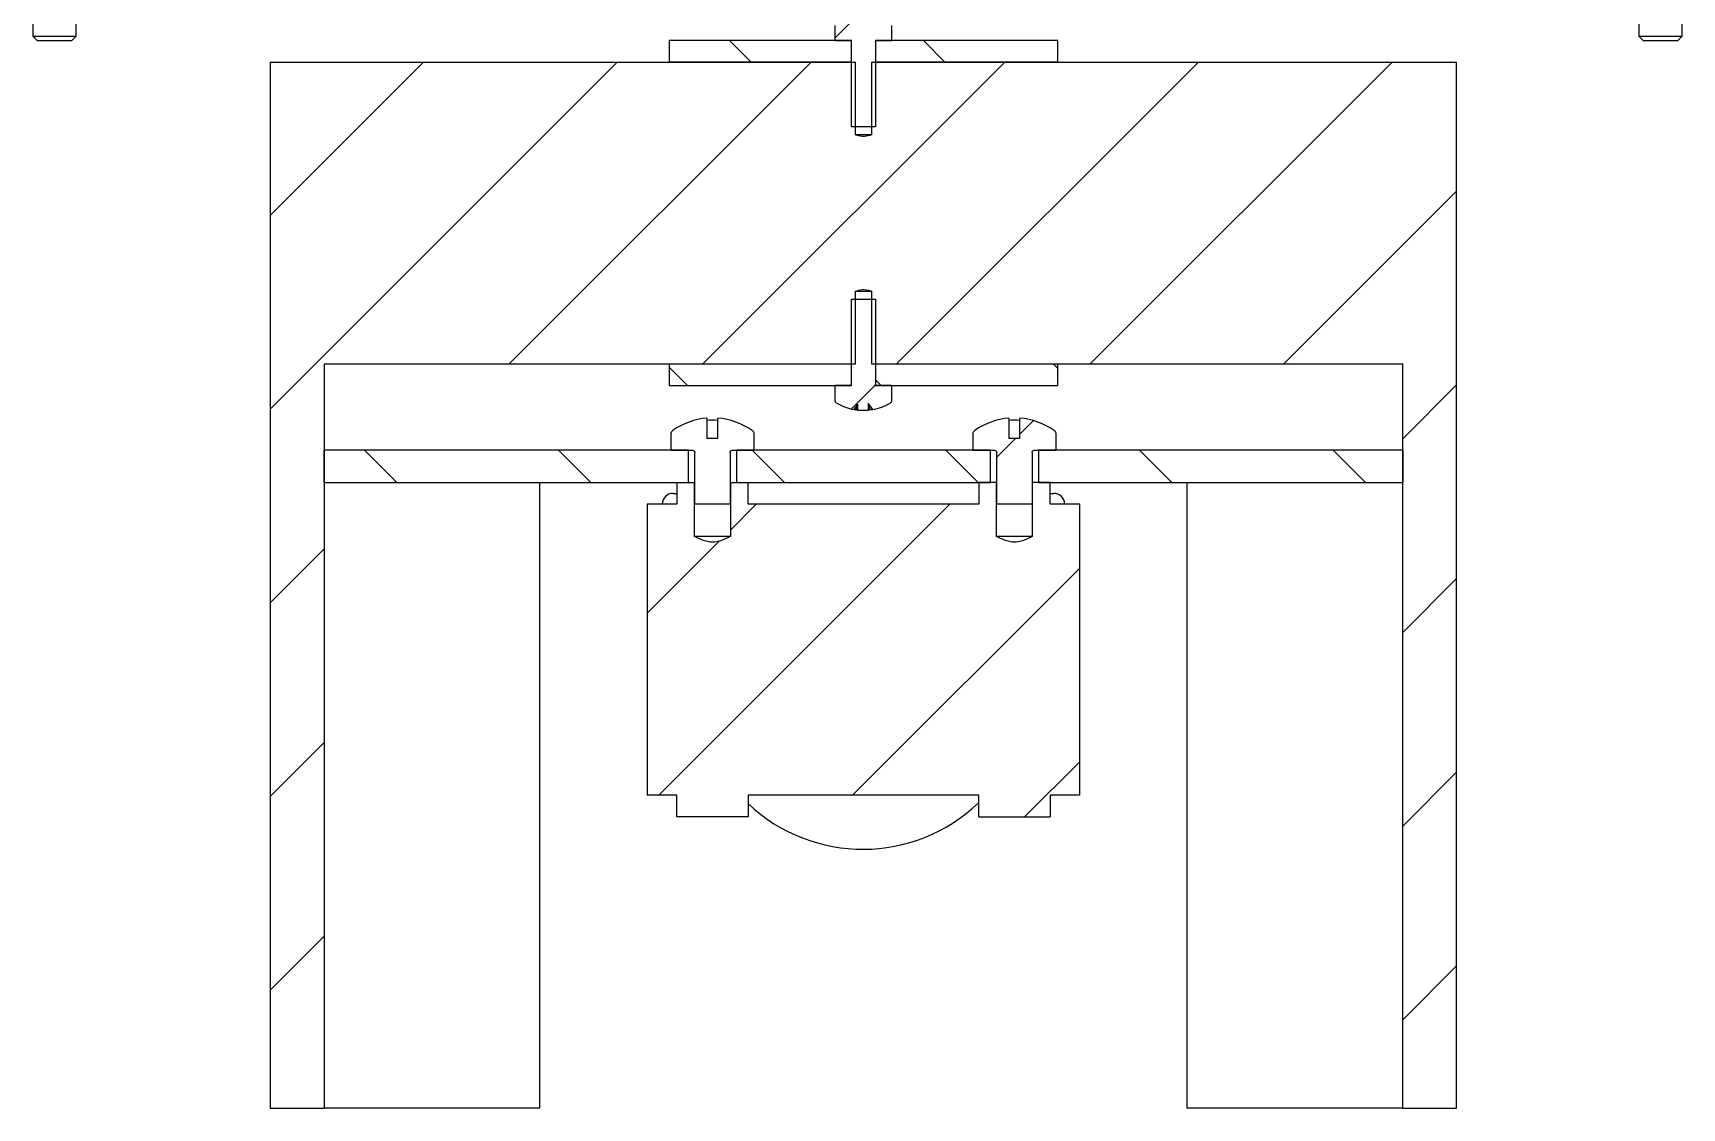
# Model space of a CAD drawing. Header units: millimetres. Extents: x -213 to 452, y 0 to 414.
# Drawn here: x 303.7 to 341.93, y 194.22 to 219.14 of the extents above; entities that cross this region are included whole.
import ezdxf

# ---------------------------------------------------------------- set-up
doc = ezdxf.new("R2010")
doc.units = ezdxf.units.MM
doc.linetypes.add('HIDDEN', pattern=[1.905, 1.27, -0.635])
doc.layers.add('NETDUT', color=7, linetype='HIDDEN')

msp = doc.modelspace()

# ---------------------------------------------------------------- hatches: boundary and pattern name
at = {"layer": 'NETDUT', "linetype": 'Continuous', "lineweight": 18}
h = msp.add_hatch(dxfattribs=at)
h.set_pattern_fill('ANSI31', color=256, style=0)
edge = h.paths.add_edge_path(flags=0)
edge.add_spline(control_points=[(323.6084, 219.3156), (323.6084, 219.3221), (323.6073, 219.3287), (323.6054, 219.3349), (323.6039, 219.3396), (323.6018, 219.3441), (323.5994, 219.3482), (323.5951, 219.3554), (323.5894, 219.3618), (323.5829, 219.367), (323.5803, 219.369), (323.5775, 219.3709), (323.5747, 219.3726)], knot_values=[0.0017024, 0.0017024, 0.0017024, 0.0017024, 0.0017814, 0.0017814, 0.0017814, 0.0018399, 0.0018399, 0.0018399, 0.0019406, 0.0019406, 0.0019406, 0.0019808, 0.0019808, 0.0019808, 0.0019808], weights=[1, 1, 1, 1, 1, 1, 1, 1, 1, 1, 1, 1, 1], degree=3, periodic=0)
edge.add_arc((322.9546, 218.3164), 1.2247, 59.58132, 85.66856)
edge.add_line((323.0471, 219.5377), (323.0471, 219.3659))
edge.add_line((323.0471, 219.3659), (322.8621, 219.3659))
edge.add_line((322.8621, 219.3659), (322.8621, 219.5377))
edge.add_arc((322.9546, 218.3164), 1.2247, 94.33144, 120.41868)
edge.add_spline(control_points=[(322.3344, 219.3726), (322.3296, 219.3698), (322.3251, 219.3664), (322.3211, 219.3625), (322.3159, 219.3575), (322.3115, 219.3517), (322.3081, 219.3453), (322.3048, 219.3391), (322.3025, 219.3322), (322.3015, 219.3252), (322.301, 219.322), (322.3007, 219.3188), (322.3007, 219.3156)], knot_values=[0.0005088, 0.0005088, 0.0005088, 0.0005088, 0.0005761, 0.0005761, 0.0005761, 0.0006626, 0.0006626, 0.0006626, 0.0007479, 0.0007479, 0.0007479, 0.0007865, 0.0007865, 0.0007865, 0.0007865], weights=[1, 1, 1, 1, 1, 1, 1, 1, 1, 1, 1, 1, 1], degree=3, periodic=0)
edge.add_line((322.3007, 219.3156), (322.3007, 218.9664))
edge.add_line((322.3007, 218.9664), (322.6423, 218.9664))
edge.add_spline(control_points=[(322.6423, 218.9664), (322.6436, 218.9664), (322.645, 218.9664), (322.6463, 218.9663), (322.6508, 218.9658), (322.6553, 218.9646), (322.6594, 218.9627), (322.6625, 218.9612), (322.6654, 218.9593), (322.6679, 218.9569), (322.6698, 218.9551), (322.6715, 218.9529), (322.6727, 218.9506), (322.6732, 218.9498), (322.6736, 218.9489), (322.6739, 218.948), (322.6746, 218.946), (322.675, 218.9438), (322.675, 218.9416), (322.675, 218.9416), (322.675, 218.9415), (322.675, 218.9414)], knot_values=[0.0005634, 0.0005634, 0.0005634, 0.0005634, 0.0005792, 0.0005792, 0.0005792, 0.0006336, 0.0006336, 0.0006336, 0.000675, 0.000675, 0.000675, 0.0007066, 0.0007066, 0.0007066, 0.000718, 0.000718, 0.000718, 0.0007438, 0.0007438, 0.0007438, 0.0007445, 0.0007445, 0.0007445, 0.0007445], weights=[1, 1, 1, 1, 1, 1, 1, 1, 1, 1, 1, 1, 1, 1, 1, 1, 1, 1, 1, 1, 1, 1], degree=3, periodic=0)
edge.add_line((322.675, 218.9414), (322.675, 216.9664))
edge.add_line((322.675, 216.9664), (323.2341, 216.9664))
edge.add_line((323.2341, 216.9664), (323.2341, 218.9414))
edge.add_spline(control_points=[(323.2341, 218.9414), (323.2341, 218.9419), (323.2341, 218.9424), (323.2341, 218.9429), (323.2343, 218.945), (323.2348, 218.9471), (323.2356, 218.949), (323.2365, 218.951), (323.2377, 218.9529), (323.2391, 218.9546), (323.2411, 218.9571), (323.2436, 218.9592), (323.2463, 218.9608), (323.2498, 218.963), (323.2538, 218.9645), (323.2578, 218.9654), (323.2607, 218.9661), (323.2638, 218.9664), (323.2668, 218.9664)], knot_values=[0.000386, 0.000386, 0.000386, 0.000386, 0.0003916, 0.0003916, 0.0003916, 0.000417, 0.000417, 0.000417, 0.000443, 0.000443, 0.000443, 0.0004813, 0.0004813, 0.0004813, 0.0005307, 0.0005307, 0.0005307, 0.0005671, 0.0005671, 0.0005671, 0.0005671], weights=[1, 1, 1, 1, 1, 1, 1, 1, 1, 1, 1, 1, 1, 1, 1, 1, 1, 1, 1], degree=3, periodic=0)
edge.add_line((323.2668, 218.9664), (323.6084, 218.9664))
edge.add_line((323.6084, 218.9664), (323.6084, 219.3156))
h = msp.add_hatch(dxfattribs=at)
h.set_pattern_fill('ANSI31', color=256, angle=90, style=0)
h.paths.add_polyline_path([(322.675, 218.4664), (322.675, 218.9664), (318.4476, 218.9664), (318.4476, 218.4664)], flags=0)
h = msp.add_hatch(dxfattribs=at)
h.set_pattern_fill('ANSI31', color=256, angle=90, style=0)
h.paths.add_polyline_path([(327.4615, 218.4664), (327.4615, 218.9664), (323.2341, 218.9664), (323.2341, 218.4664)], flags=0)
h = msp.add_hatch(dxfattribs=at)
h.set_pattern_fill('ANSI31', color=256, style=0)
edge = h.paths.add_edge_path(flags=0)
edge.add_spline(control_points=[(323.1421, 216.7792), (323.0898, 216.7604), (323.035, 216.7457), (322.9796, 216.7424), (322.9195, 216.7388), (322.8582, 216.7497), (322.8008, 216.7678), (322.7894, 216.7714), (322.7782, 216.7752), (322.7671, 216.7792)], knot_values=[0.0035222, 0.0035222, 0.0035222, 0.0035222, 0.004192, 0.004192, 0.004192, 0.0049224, 0.0049224, 0.0049224, 0.0050648, 0.0050648, 0.0050648, 0.0050648], weights=[1, 1, 1, 1, 1, 1, 1, 1, 1, 1], degree=3, periodic=0)
edge.add_line((322.7671, 216.7792), (322.7671, 218.4664))
edge.add_line((322.7671, 218.4664), (309.2046, 218.4664))
edge.add_line((309.2046, 218.4664), (309.2046, 194.2164))
edge.add_line((309.2046, 194.2164), (310.4546, 194.2164))
edge.add_line((310.4546, 194.2164), (310.4546, 211.4664))
edge.add_line((310.4546, 211.4664), (322.7671, 211.4664))
edge.add_line((322.7671, 211.4664), (322.7671, 213.1537))
edge.add_spline(control_points=[(322.7671, 213.1537), (322.8193, 213.1725), (322.8741, 213.1872), (322.9295, 213.1905), (322.9896, 213.1941), (323.0509, 213.1832), (323.1084, 213.1651), (323.1197, 213.1615), (323.1309, 213.1577), (323.1421, 213.1537)], knot_values=[0.0035222, 0.0035222, 0.0035222, 0.0035222, 0.004192, 0.004192, 0.004192, 0.0049224, 0.0049224, 0.0049224, 0.0050648, 0.0050648, 0.0050648, 0.0050648], weights=[1, 1, 1, 1, 1, 1, 1, 1, 1, 1], degree=3, periodic=0)
edge.add_line((323.1421, 213.1537), (323.1421, 211.4664))
edge.add_line((323.1421, 211.4664), (335.4546, 211.4664))
edge.add_line((335.4546, 211.4664), (335.4546, 194.2164))
edge.add_line((335.4546, 194.2164), (336.7046, 194.2164))
edge.add_line((336.7046, 194.2164), (336.7046, 218.4664))
edge.add_line((336.7046, 218.4664), (323.1421, 218.4664))
edge.add_line((323.1421, 218.4664), (323.1421, 216.7792))
h = msp.add_hatch(dxfattribs=at)
h.set_pattern_fill('ANSI31', color=256, style=0)
edge = h.paths.add_edge_path(flags=0)
edge.add_line((323.066, 210.3968), (323.066, 210.5518))
edge.add_line((323.066, 210.5518), (323.1678, 210.4104))
edge.add_arc((322.9546, 211.6164), 1.2247, 280.02926, 300.41868)
edge.add_spline(control_points=[(323.5747, 210.5603), (323.5758, 210.561), (323.5769, 210.5617), (323.5781, 210.5624), (323.5842, 210.5665), (323.5898, 210.5716), (323.5943, 210.5773), (323.5988, 210.583), (323.6024, 210.5894), (323.6047, 210.5962), (323.6071, 210.6029), (323.6084, 210.6102), (323.6084, 210.6173)], knot_values=[0.0005587, 0.0005587, 0.0005587, 0.0005587, 0.0005745, 0.0005745, 0.0005745, 0.0006622, 0.0006622, 0.0006622, 0.0007478, 0.0007478, 0.0007478, 0.0008333, 0.0008333, 0.0008333, 0.0008333], weights=[1, 1, 1, 1, 1, 1, 1, 1, 1, 1, 1, 1, 1], degree=3, periodic=0)
edge.add_line((323.6084, 210.6173), (323.6084, 210.9664))
edge.add_line((323.6084, 210.9664), (323.2668, 210.9664))
edge.add_spline(control_points=[(323.2668, 210.9664), (323.2643, 210.9664), (323.2617, 210.9667), (323.2592, 210.9671), (323.2547, 210.968), (323.2503, 210.9696), (323.2464, 210.972), (323.2437, 210.9736), (323.2413, 210.9757), (323.2393, 210.9781), (323.2377, 210.98), (323.2363, 210.9821), (323.2354, 210.9844), (323.2345, 210.9866), (323.2341, 210.9891), (323.2341, 210.9914)], knot_values=[0.0000203, 0.0000203, 0.0000203, 0.0000203, 0.0000506, 0.0000506, 0.0000506, 0.0001058, 0.0001058, 0.0001058, 0.0001431, 0.0001431, 0.0001431, 0.0001727, 0.0001727, 0.0001727, 0.0002013, 0.0002013, 0.0002013, 0.0002013], weights=[1, 1, 1, 1, 1, 1, 1, 1, 1, 1, 1, 1, 1, 1, 1, 1], degree=3, periodic=0)
edge.add_line((323.2341, 210.9914), (323.2341, 212.9664))
edge.add_line((323.2341, 212.9664), (322.675, 212.9664))
edge.add_line((322.675, 212.9664), (322.675, 210.9914))
edge.add_spline(control_points=[(322.675, 210.9914), (322.675, 210.9892), (322.6746, 210.9869), (322.6738, 210.9847), (322.673, 210.9826), (322.6718, 210.9805), (322.6704, 210.9787), (322.6685, 210.9763), (322.6661, 210.9742), (322.6634, 210.9725), (322.66, 210.9703), (322.6562, 210.9687), (322.6523, 210.9677), (322.649, 210.9669), (322.6457, 210.9664), (322.6423, 210.9664)], knot_values=[0.0000002, 0.0000002, 0.0000002, 0.0000002, 0.0000276, 0.0000276, 0.0000276, 0.000055, 0.000055, 0.000055, 0.0000925, 0.0000925, 0.0000925, 0.0001413, 0.0001413, 0.0001413, 0.0001815, 0.0001815, 0.0001815, 0.0001815], weights=[1, 1, 1, 1, 1, 1, 1, 1, 1, 1, 1, 1, 1, 1, 1, 1], degree=3, periodic=0)
edge.add_line((322.6423, 210.9664), (322.3007, 210.9664))
edge.add_line((322.3007, 210.9664), (322.3007, 210.6173))
edge.add_spline(control_points=[(322.3007, 210.6173), (322.3007, 210.6102), (322.302, 210.603), (322.3043, 210.5964), (322.3069, 210.5888), (322.311, 210.5817), (322.3162, 210.5757), (322.3213, 210.5696), (322.3276, 210.5643), (322.3344, 210.5603)], knot_values=[-0.0000658, -0.0000658, -0.0000658, -0.0000658, 0.0000191, 0.0000191, 0.0000191, 0.0001142, 0.0001142, 0.0001142, 0.0002094, 0.0002094, 0.0002094, 0.0002094], weights=[1, 1, 1, 1, 1, 1, 1, 1, 1, 1], degree=3, periodic=0)
edge.add_arc((322.9546, 211.6164), 1.2247, 239.58132, 259.9055)
edge.add_line((322.7399, 210.4107), (322.8273, 210.5373))
edge.add_line((322.8273, 210.5373), (322.8273, 210.3983))
edge.add_arc((322.9546, 211.6164), 1.2247, 264.03649, 275.21895)
h = msp.add_hatch(dxfattribs=at)
h.set_pattern_fill('ANSI31', color=256, angle=90, style=0)
h.paths.add_polyline_path([(322.675, 211.4664), (318.4476, 211.4664), (318.4476, 210.9664), (322.675, 210.9664)], flags=0)
h = msp.add_hatch(dxfattribs=at)
h.set_pattern_fill('ANSI31', color=256, angle=90, style=0)
h.paths.add_polyline_path([(323.2341, 210.9664), (327.4615, 210.9664), (327.4615, 211.4664), (323.2341, 211.4664)], flags=0)
h = msp.add_hatch(dxfattribs=at)
h.set_pattern_fill('ANSI31', color=256, style=0)
edge = h.paths.add_edge_path(flags=0)
edge.add_line((319.0455, 208.2164), (319.8636, 208.2164))
edge.add_line((319.8636, 208.2164), (319.8636, 209.4164))
edge.add_spline(control_points=[(319.8636, 209.4164), (319.8636, 209.4166), (319.8636, 209.4168), (319.8636, 209.417), (319.8637, 209.4217), (319.8646, 209.4264), (319.8662, 209.4308), (319.8678, 209.4352), (319.8702, 209.4394), (319.873, 209.4431), (319.8762, 209.4472), (319.88, 209.4509), (319.8842, 209.454), (319.8891, 209.4576), (319.8947, 209.4605), (319.9004, 209.4625), (319.9071, 209.4649), (319.9142, 209.4662), (319.9213, 209.4664), (319.922, 209.4664), (319.9227, 209.4664), (319.9234, 209.4664)], knot_values=[0.0007625, 0.0007625, 0.0007625, 0.0007625, 0.0007647, 0.0007647, 0.0007647, 0.0008209, 0.0008209, 0.0008209, 0.0008768, 0.0008768, 0.0008768, 0.0009391, 0.0009391, 0.0009391, 0.0010121, 0.0010121, 0.0010121, 0.001097, 0.001097, 0.001097, 0.0011056, 0.0011056, 0.0011056, 0.0011056], weights=[1, 1, 1, 1, 1, 1, 1, 1, 1, 1, 1, 1, 1, 1, 1, 1, 1, 1, 1, 1, 1, 1], degree=3, periodic=0)
edge.add_line((319.9234, 209.4664), (320.4123, 209.4664))
edge.add_line((320.4123, 209.4664), (320.4123, 209.8526))
edge.add_spline(control_points=[(320.4123, 209.8526), (320.4123, 209.8531), (320.4123, 209.8537), (320.4123, 209.8542), (320.4121, 209.8638), (320.4103, 209.8736), (320.4069, 209.8827), (320.4046, 209.8889), (320.4016, 209.8949), (320.398, 209.9004), (320.3921, 209.9094), (320.3844, 209.9174), (320.3758, 209.9238), (320.3752, 209.9242), (320.3746, 209.9247), (320.374, 209.9251)], knot_values=[0.0022092, 0.0022092, 0.0022092, 0.0022092, 0.0022153, 0.0022153, 0.0022153, 0.0023325, 0.0023325, 0.0023325, 0.0024119, 0.0024119, 0.0024119, 0.002542, 0.002542, 0.002542, 0.0025508, 0.0025508, 0.0025508, 0.0025508], weights=[1, 1, 1, 1, 1, 1, 1, 1, 1, 1, 1, 1, 1, 1, 1, 1], degree=3, periodic=0)
edge.add_arc((319.4546, 208.6164), 1.5994, 54.90827, 85.38265)
edge.add_line((319.5833, 210.2106), (319.5833, 209.74))
edge.add_line((319.5833, 209.74), (319.3258, 209.74))
edge.add_line((319.3258, 209.74), (319.3258, 210.2106))
edge.add_arc((319.4546, 208.6164), 1.5994, 94.61735, 125.09173)
edge.add_spline(control_points=[(318.5351, 209.9251), (318.5302, 209.9216), (318.5255, 209.9177), (318.5214, 209.9133), (318.5147, 209.9063), (318.509, 209.898), (318.5049, 209.8892), (318.5008, 209.8805), (318.4982, 209.8709), (318.4972, 209.8613), (318.4969, 209.8584), (318.4968, 209.8555), (318.4968, 209.8526)], knot_values=[0.0006633, 0.0006633, 0.0006633, 0.0006633, 0.000736, 0.000736, 0.000736, 0.0008534, 0.0008534, 0.0008534, 0.0009701, 0.0009701, 0.0009701, 0.0010047, 0.0010047, 0.0010047, 0.0010047], weights=[1, 1, 1, 1, 1, 1, 1, 1, 1, 1, 1, 1, 1], degree=3, periodic=0)
edge.add_line((318.4968, 209.8526), (318.4968, 209.4664))
edge.add_line((318.4968, 209.4664), (318.9857, 209.4664))
edge.add_spline(control_points=[(318.9857, 209.4664), (318.9889, 209.4664), (318.9921, 209.4662), (318.9953, 209.4658), (319.0028, 209.4647), (319.0103, 209.4624), (319.0171, 209.4588), (319.0238, 209.4553), (319.03, 209.4505), (319.0348, 209.4447), (319.0378, 209.4411), (319.0403, 209.4371), (319.0421, 209.4329), (319.0439, 209.4286), (319.0451, 209.4239), (319.0454, 209.4193), (319.0454, 209.4183), (319.0455, 209.4174), (319.0455, 209.4164)], knot_values=[0.0010872, 0.0010872, 0.0010872, 0.0010872, 0.0011255, 0.0011255, 0.0011255, 0.0012175, 0.0012175, 0.0012175, 0.0013085, 0.0013085, 0.0013085, 0.0013636, 0.0013636, 0.0013636, 0.0014197, 0.0014197, 0.0014197, 0.0014309, 0.0014309, 0.0014309, 0.0014309], weights=[1, 1, 1, 1, 1, 1, 1, 1, 1, 1, 1, 1, 1, 1, 1, 1, 1, 1, 1], degree=3, periodic=0)
edge.add_line((319.0455, 209.4164), (319.0455, 208.2164))
h = msp.add_hatch(dxfattribs=at)
h.set_pattern_fill('ANSI31', color=256, style=0)
edge = h.paths.add_edge_path(flags=0)
edge.add_line((326.0455, 208.2164), (326.8636, 208.2164))
edge.add_line((326.8636, 208.2164), (326.8636, 209.4164))
edge.add_spline(control_points=[(326.8636, 209.4164), (326.8636, 209.4166), (326.8636, 209.4168), (326.8636, 209.417), (326.8637, 209.4217), (326.8646, 209.4264), (326.8662, 209.4308), (326.8678, 209.4352), (326.8702, 209.4394), (326.873, 209.4431), (326.8762, 209.4472), (326.88, 209.4509), (326.8842, 209.454), (326.8891, 209.4576), (326.8947, 209.4605), (326.9004, 209.4625), (326.9071, 209.4649), (326.9142, 209.4662), (326.9213, 209.4664), (326.922, 209.4664), (326.9227, 209.4664), (326.9234, 209.4664)], knot_values=[0.0007625, 0.0007625, 0.0007625, 0.0007625, 0.0007647, 0.0007647, 0.0007647, 0.0008209, 0.0008209, 0.0008209, 0.0008768, 0.0008768, 0.0008768, 0.0009391, 0.0009391, 0.0009391, 0.0010121, 0.0010121, 0.0010121, 0.001097, 0.001097, 0.001097, 0.0011056, 0.0011056, 0.0011056, 0.0011056], weights=[1, 1, 1, 1, 1, 1, 1, 1, 1, 1, 1, 1, 1, 1, 1, 1, 1, 1, 1, 1, 1, 1], degree=3, periodic=0)
edge.add_line((326.9234, 209.4664), (327.4123, 209.4664))
edge.add_line((327.4123, 209.4664), (327.4123, 209.8526))
edge.add_spline(control_points=[(327.4123, 209.8526), (327.4123, 209.8531), (327.4123, 209.8537), (327.4123, 209.8542), (327.4121, 209.8638), (327.4103, 209.8736), (327.4069, 209.8827), (327.4046, 209.8889), (327.4016, 209.8949), (327.398, 209.9004), (327.3921, 209.9094), (327.3844, 209.9174), (327.3758, 209.9238), (327.3752, 209.9242), (327.3746, 209.9247), (327.374, 209.9251)], knot_values=[0.0022092, 0.0022092, 0.0022092, 0.0022092, 0.0022153, 0.0022153, 0.0022153, 0.0023325, 0.0023325, 0.0023325, 0.0024119, 0.0024119, 0.0024119, 0.002542, 0.002542, 0.002542, 0.0025508, 0.0025508, 0.0025508, 0.0025508], weights=[1, 1, 1, 1, 1, 1, 1, 1, 1, 1, 1, 1, 1, 1, 1, 1], degree=3, periodic=0)
edge.add_arc((326.4546, 208.6164), 1.5994, 54.90827, 85.38265)
edge.add_line((326.5833, 210.2106), (326.5833, 209.74))
edge.add_line((326.5833, 209.74), (326.3258, 209.74))
edge.add_line((326.3258, 209.74), (326.3258, 210.2106))
edge.add_arc((326.4546, 208.6164), 1.5994, 94.61735, 125.09173)
edge.add_spline(control_points=[(325.5351, 209.9251), (325.5302, 209.9216), (325.5255, 209.9177), (325.5214, 209.9133), (325.5147, 209.9063), (325.509, 209.898), (325.5049, 209.8892), (325.5008, 209.8805), (325.4982, 209.8709), (325.4972, 209.8613), (325.4969, 209.8584), (325.4968, 209.8555), (325.4968, 209.8526)], knot_values=[0.0006633, 0.0006633, 0.0006633, 0.0006633, 0.000736, 0.000736, 0.000736, 0.0008534, 0.0008534, 0.0008534, 0.0009701, 0.0009701, 0.0009701, 0.0010047, 0.0010047, 0.0010047, 0.0010047], weights=[1, 1, 1, 1, 1, 1, 1, 1, 1, 1, 1, 1, 1], degree=3, periodic=0)
edge.add_line((325.4968, 209.8526), (325.4968, 209.4664))
edge.add_line((325.4968, 209.4664), (325.9857, 209.4664))
edge.add_spline(control_points=[(325.9857, 209.4664), (325.9889, 209.4664), (325.9921, 209.4662), (325.9953, 209.4658), (326.0028, 209.4647), (326.0103, 209.4624), (326.0171, 209.4588), (326.0238, 209.4553), (326.03, 209.4505), (326.0348, 209.4447), (326.0378, 209.4411), (326.0403, 209.4371), (326.0421, 209.4329), (326.0439, 209.4286), (326.0451, 209.4239), (326.0454, 209.4193), (326.0454, 209.4183), (326.0455, 209.4174), (326.0455, 209.4164)], knot_values=[0.0010872, 0.0010872, 0.0010872, 0.0010872, 0.0011255, 0.0011255, 0.0011255, 0.0012175, 0.0012175, 0.0012175, 0.0013085, 0.0013085, 0.0013085, 0.0013636, 0.0013636, 0.0013636, 0.0014197, 0.0014197, 0.0014197, 0.0014309, 0.0014309, 0.0014309, 0.0014309], weights=[1, 1, 1, 1, 1, 1, 1, 1, 1, 1, 1, 1, 1, 1, 1, 1, 1, 1, 1], degree=3, periodic=0)
edge.add_line((326.0455, 209.4164), (326.0455, 208.2164))
h = msp.add_hatch(dxfattribs=at)
h.set_pattern_fill('ANSI31', color=256, angle=90, style=0)
h.paths.add_polyline_path([(310.4546, 208.7164), (318.8996, 208.7164), (318.8996, 209.4664), (310.4546, 209.4664)], flags=0)
h = msp.add_hatch(dxfattribs=at)
h.set_pattern_fill('ANSI31', color=256, angle=90, style=0)
h.paths.add_polyline_path([(320.0095, 208.7164), (325.8996, 208.7164), (325.8996, 209.4664), (320.0095, 209.4664)], flags=0)
h = msp.add_hatch(dxfattribs=at)
h.set_pattern_fill('ANSI31', color=256, angle=90, style=0)
h.paths.add_polyline_path([(335.4546, 209.4664), (327.0095, 209.4664), (327.0095, 208.7164), (335.4546, 208.7164)], flags=0)
h = msp.add_hatch(dxfattribs=at)
h.set_pattern_fill('ANSI31', color=256, style=0)
edge = h.paths.add_edge_path(flags=0)
edge.add_line((320.281, 208.7164), (319.8695, 208.7164))
edge.add_line((319.8695, 208.7164), (319.8695, 207.4664))
edge.add_spline(control_points=[(319.8695, 207.4664), (319.855, 207.4593), (319.8404, 207.4522), (319.8257, 207.4452), (319.7473, 207.408), (319.6668, 207.3728), (319.5825, 207.3522), (319.5233, 207.3377), (319.4608, 207.3322), (319.4002, 207.3389), (319.3186, 207.348), (319.2395, 207.3765), (319.1639, 207.4088), (319.1219, 207.4267), (319.0806, 207.4462), (319.0396, 207.4664)], knot_values=[0.0052631, 0.0052631, 0.0052631, 0.0052631, 0.0054578, 0.0054578, 0.0054578, 0.0065015, 0.0065015, 0.0065015, 0.0072388, 0.0072388, 0.0072388, 0.0082313, 0.0082313, 0.0082313, 0.008781, 0.008781, 0.008781, 0.008781], weights=[1, 1, 1, 1, 1, 1, 1, 1, 1, 1, 1, 1, 1, 1, 1, 1], degree=3, periodic=0)
edge.add_line((319.0396, 207.4664), (319.0396, 208.7164))
edge.add_line((319.0396, 208.7164), (318.6281, 208.7164))
edge.add_line((318.6281, 208.7164), (318.6281, 208.2164))
edge.add_line((318.6281, 208.2164), (317.9408, 208.2164))
edge.add_line((317.9408, 208.2164), (317.9408, 201.4664))
edge.add_line((317.9408, 201.4664), (318.6281, 201.4664))
edge.add_line((318.6281, 201.4664), (318.6281, 200.9664))
edge.add_line((318.6281, 200.9664), (320.281, 200.9664))
edge.add_line((320.281, 200.9664), (320.281, 201.4664))
edge.add_line((320.281, 201.4664), (325.6281, 201.4664))
edge.add_line((325.6281, 201.4664), (325.6281, 200.9664))
edge.add_line((325.6281, 200.9664), (327.281, 200.9664))
edge.add_line((327.281, 200.9664), (327.281, 201.4664))
edge.add_line((327.281, 201.4664), (327.9683, 201.4664))
edge.add_line((327.9683, 201.4664), (327.9683, 208.2164))
edge.add_line((327.9683, 208.2164), (327.281, 208.2164))
edge.add_line((327.281, 208.2164), (327.281, 208.7164))
edge.add_line((327.281, 208.7164), (326.8695, 208.7164))
edge.add_line((326.8695, 208.7164), (326.8695, 207.4664))
edge.add_spline(control_points=[(326.8695, 207.4664), (326.855, 207.4593), (326.8404, 207.4522), (326.8257, 207.4452), (326.7473, 207.408), (326.6668, 207.3728), (326.5825, 207.3522), (326.5233, 207.3377), (326.4608, 207.3322), (326.4002, 207.3389), (326.3186, 207.348), (326.2395, 207.3765), (326.1639, 207.4088), (326.1219, 207.4267), (326.0806, 207.4462), (326.0396, 207.4664)], knot_values=[0.0052631, 0.0052631, 0.0052631, 0.0052631, 0.0054578, 0.0054578, 0.0054578, 0.0065015, 0.0065015, 0.0065015, 0.0072388, 0.0072388, 0.0072388, 0.0082313, 0.0082313, 0.0082313, 0.008781, 0.008781, 0.008781, 0.008781], weights=[1, 1, 1, 1, 1, 1, 1, 1, 1, 1, 1, 1, 1, 1, 1, 1], degree=3, periodic=0)
edge.add_line((326.0396, 207.4664), (326.0396, 208.7164))
edge.add_line((326.0396, 208.7164), (325.6281, 208.7164))
edge.add_line((325.6281, 208.7164), (325.6281, 208.2164))
edge.add_line((325.6281, 208.2164), (320.281, 208.2164))
edge.add_line((320.281, 208.2164), (320.281, 208.7164))

# ---------------------------------------------------------------- linework, layer by layer
at = {"color": 7, "linetype": 'Continuous', "lineweight": 25}
for p, q in [((303.7046, 219.4164), (303.7046, 219.0639)), ((304.7046, 219.0639), (304.7046, 219.4164)), ((340.9296, 219.4164), (340.9296, 219.0639)), ((341.9296, 219.0639), (341.9296, 219.4164)), ((303.7046, 219.0639), (303.8021, 218.9664)), ((303.7046, 219.0639), (304.7046, 219.0639)), ((304.6071, 218.9664), (304.7046, 219.0639)), ((322.3007, 218.9664), (322.3007, 219.3156)), ((323.6084, 219.3156), (323.6084, 218.9664)), ((340.9296, 219.0639), (341.0271, 218.9664)), ((340.9296, 219.0639), (341.9296, 219.0639)), ((341.8321, 218.9664), (341.9296, 219.0639)), ((303.8021, 218.9664), (304.6071, 218.9664)), ((322.675, 218.9664), (318.4476, 218.9664)), ((318.4476, 218.9664), (318.4476, 218.4664)), ((322.3007, 218.9664), (322.6423, 218.9664)), ((322.675, 218.4664), (322.675, 218.9664)), ((322.675, 216.9664), (322.675, 218.9414)), ((323.2341, 218.9664), (323.2341, 218.4664)), ((327.4615, 218.9664), (323.2341, 218.9664)), ((323.2341, 218.9414), (323.2341, 216.9664)), ((323.2668, 218.9664), (323.6084, 218.9664)), ((327.4615, 218.4664), (327.4615, 218.9664)), ((341.0271, 218.9664), (341.8321, 218.9664)), ((309.2046, 218.4664), (309.2046, 194.2164)), ((309.2046, 218.4664), (322.7671, 218.4664)), ((322.675, 218.4664), (318.4476, 218.4664)), ((322.7671, 216.7792), (322.7671, 218.4664)), ((323.1421, 218.4664), (323.1421, 216.7792)), ((323.1421, 218.4664), (336.7046, 218.4664)), ((327.4615, 218.4664), (323.2341, 218.4664)), ((336.7046, 194.2164), (336.7046, 218.4664)), ((323.2341, 216.9664), (322.675, 216.9664)), ((323.1421, 216.7792), (322.7671, 216.7792)), ((322.675, 210.9914), (322.675, 212.9664)), ((322.675, 212.9664), (323.2341, 212.9664)), ((322.7671, 211.4664), (322.7671, 213.1537)), ((322.7671, 213.1537), (323.1421, 213.1537)), ((323.1421, 213.1537), (323.1421, 211.4664)), ((323.2341, 212.9664), (323.2341, 210.9914)), ((310.4546, 211.4664), (322.7671, 211.4664)), ((310.4546, 211.4664), (310.4546, 194.2164)), ((318.4476, 211.4664), (322.675, 211.4664)), ((318.4476, 211.4664), (318.4476, 210.9664)), ((322.675, 210.9664), (322.675, 211.4664)), ((323.1421, 211.4664), (335.4546, 211.4664)), ((323.2341, 211.4664), (323.2341, 210.9664)), ((323.2341, 211.4664), (327.4615, 211.4664)), ((327.4615, 210.9664), (327.4615, 211.4664)), ((335.4546, 194.2164), (335.4546, 211.4664)), ((318.4476, 210.9664), (322.675, 210.9664)), ((322.3007, 210.6173), (322.3007, 210.9664)), ((322.6423, 210.9664), (322.3007, 210.9664)), ((323.2341, 210.9664), (327.4615, 210.9664)), ((323.6084, 210.9664), (323.2668, 210.9664)), ((323.6084, 210.9664), (323.6084, 210.6173)), ((322.7399, 210.4107), (322.8273, 210.5373)), ((322.7827, 210.4134), (322.8273, 210.5373)), ((322.8273, 210.3983), (322.8273, 210.5373)), ((323.066, 210.5518), (323.1678, 210.4104)), ((323.066, 210.5518), (323.066, 210.3968)), ((323.1137, 210.4134), (323.066, 210.5518)), ((319.3258, 210.2106), (319.3258, 209.74)), ((319.5833, 209.74), (319.5833, 210.2106)), ((326.3258, 210.2106), (326.3258, 209.74)), ((326.5833, 209.74), (326.5833, 210.2106)), ((318.4968, 209.4664), (318.4968, 209.8526)), ((319.5833, 209.74), (319.3258, 209.74)), ((320.4123, 209.8526), (320.4123, 209.4664)), ((325.4968, 209.4664), (325.4968, 209.8526)), ((326.5833, 209.74), (326.3258, 209.74)), ((327.4123, 209.8526), (327.4123, 209.4664)), ((310.4546, 208.7164), (310.4546, 209.4664)), ((318.8996, 209.4664), (310.4546, 209.4664)), ((318.4968, 209.4664), (318.9857, 209.4664)), ((318.8996, 208.7164), (318.8996, 209.4664)), ((319.0455, 208.2164), (319.0455, 209.4164)), ((319.8636, 209.4164), (319.8636, 208.2164)), ((319.9234, 209.4664), (320.4123, 209.4664)), ((320.0095, 209.4664), (320.0095, 208.7164)), ((325.8996, 209.4664), (320.0095, 209.4664)), ((325.4968, 209.4664), (325.9857, 209.4664)), ((325.8996, 208.7164), (325.8996, 209.4664)), ((326.0455, 208.2164), (326.0455, 209.4164)), ((326.8636, 209.4164), (326.8636, 208.2164)), ((326.9234, 209.4664), (327.4123, 209.4664)), ((327.0095, 209.4664), (327.0095, 208.7164)), ((335.4546, 209.4664), (327.0095, 209.4664)), ((335.4546, 209.4664), (335.4546, 208.7164)), ((310.4546, 208.7164), (318.8996, 208.7164)), ((315.4546, 194.2164), (315.4546, 208.7164)), ((318.6281, 208.7164), (318.6281, 208.2164)), ((318.6281, 208.7164), (319.0396, 208.7164)), ((319.0396, 207.4664), (319.0396, 208.7164)), ((319.0455, 208.7164), (319.0396, 208.7164)), ((319.8695, 208.7164), (319.8636, 208.7164)), ((319.8695, 208.7164), (319.8695, 207.4664)), ((319.8695, 208.7164), (320.281, 208.7164)), ((320.0095, 208.7164), (325.8996, 208.7164)), ((320.281, 208.2164), (320.281, 208.7164)), ((325.6281, 208.7164), (325.6281, 208.2164)), ((326.0396, 208.7164), (325.6281, 208.7164)), ((326.0396, 207.4664), (326.0396, 208.7164)), ((326.0455, 208.7164), (326.0396, 208.7164)), ((326.8695, 208.7164), (326.8636, 208.7164)), ((326.8695, 208.7164), (326.8695, 207.4664)), ((327.281, 208.7164), (326.8695, 208.7164)), ((327.0095, 208.7164), (335.4546, 208.7164)), ((327.281, 208.2164), (327.281, 208.7164)), ((330.4546, 208.7164), (330.4546, 194.2164)), ((318.5421, 208.4664), (318.6281, 208.4664)), ((327.281, 208.4664), (327.3671, 208.4664)), ((317.9408, 208.2164), (317.9408, 201.4664)), ((318.6281, 208.2164), (317.9408, 208.2164)), ((319.8636, 208.2164), (319.0455, 208.2164)), ((325.6281, 208.2164), (320.281, 208.2164)), ((326.8636, 208.2164), (326.0455, 208.2164)), ((327.9683, 208.2164), (327.281, 208.2164)), ((327.9683, 201.4664), (327.9683, 208.2164)), ((319.8695, 207.4664), (319.0396, 207.4664)), ((326.8695, 207.4664), (326.0396, 207.4664)), ((318.6281, 201.4664), (317.9408, 201.4664)), ((318.6281, 200.9664), (318.6281, 201.4664)), ((325.6281, 201.4664), (320.281, 201.4664)), ((320.281, 201.4664), (320.281, 200.9664)), ((325.6281, 200.9664), (325.6281, 201.4664)), ((327.9683, 201.4664), (327.281, 201.4664)), ((327.281, 201.4664), (327.281, 200.9664)), ((320.281, 200.9664), (318.6281, 200.9664)), ((325.6281, 200.9664), (327.281, 200.9664)), ((309.2046, 194.2164), (310.4546, 194.2164)), ((315.4546, 194.2164), (310.4546, 194.2164)), ((335.4546, 194.2164), (330.4546, 194.2164)), ((335.4546, 194.2164), (336.7046, 194.2164))]:
    msp.add_line(p, q, dxfattribs=at)
for centre, radius, start, end in [((322.9546, 211.6164), 1.2247, 239.58132, 259.9055), ((322.7161, 211.1152), 0.7049, 271.93401, 275.42278), ((323.0296, 211.0697), 0.7011, 249.38684, 253.23441), ((322.9546, 211.6164), 1.2247, 264.03649, 275.21895), ((322.8757, 211.0194), 0.6511, 286.99191, 291.44084), ((323.1826, 211.1682), 0.7579, 264.7821, 268.8835), ((322.9546, 211.6164), 1.2247, 280.02926, 300.41868), ((319.4546, 208.6164), 1.5994, 94.61735, 125.09173), ((319.4546, 208.3686), 1.7945, 85.88569, 94.11431), ((319.4546, 208.6164), 1.5994, 54.90827, 85.38265), ((326.4546, 208.6164), 1.5994, 94.61735, 125.09173), ((326.4546, 208.3686), 1.7945, 85.88569, 94.11431), ((326.4546, 208.6164), 1.5994, 54.90827, 85.38265), ((318.5421, 208.2164), 0.25, 90, 180), ((327.3671, 208.2164), 0.25, 0, 90), ((322.9408, 204.0914), 3.875, 226.65357, 313.90818)]:
    msp.add_arc(centre, radius, start, end, dxfattribs=at)
for points, knots in [([(322.6423, 218.9664), (322.6436, 218.9664), (322.6495, 218.9662), (322.6586, 218.9637), (322.6676, 218.9578), (322.6721, 218.9522), (322.6744, 218.9469), (322.675, 218.9437), (322.675, 218.9415), (322.675, 218.9414)], [0, 0, 0, 0, 0.087819, 0.3869223, 0.6149155, 0.7899894, 0.8534653, 0.9956263, 1, 1, 1, 1]), ([(323.2341, 218.9414), (323.2341, 218.9419), (323.2341, 218.9445), (323.2354, 218.9492), (323.2394, 218.9557), (323.2468, 218.9618), (323.2566, 218.9658), (323.2638, 218.9662), (323.2668, 218.9664)], [0, 0, 0, 0, 0.031026, 0.171667, 0.3158305, 0.5272156, 0.7994763, 1, 1, 1, 1]), ([(323.1421, 216.7792), (323.0884, 216.7627), (322.9765, 216.7282), (322.8462, 216.7516), (322.7782, 216.7753), (322.7671, 216.7792)], [0, 0, 0, 0, 0.43514893, 0.90705963, 1, 1, 1, 1]), ([(322.7671, 213.1537), (322.8207, 213.1702), (322.9326, 213.2047), (323.0629, 213.1812), (323.1309, 213.1576), (323.1421, 213.1537)], [0, 0, 0, 0, 0.4351489, 0.9070596, 1, 1, 1, 1]), ([(322.675, 210.9914), (322.6748, 210.9892), (322.6743, 210.9846), (322.6702, 210.9778), (322.663, 210.9715), (322.6531, 210.9672), (322.6457, 210.9667), (322.6423, 210.9664)], [0, 0, 0, 0, 0.1511553, 0.3027614, 0.5100588, 0.7783123, 1, 1, 1, 1]), ([(323.2668, 210.9664), (323.2643, 210.9666), (323.2572, 210.967), (323.2473, 210.9707), (323.2394, 210.9773), (323.2349, 210.9842), (323.2343, 210.9891), (323.2341, 210.9914)], [0, 0, 0, 0, 0.16787113, 0.47138399, 0.67783765, 0.84219265, 1, 1, 1, 1]), ([(322.3344, 210.5603), (322.328, 210.565), (322.315, 210.5744), (322.303, 210.5952), (322.3014, 210.6102), (322.3007, 210.6173)], [0, 0, 0, 0, 0.3461407, 0.6917615, 1, 1, 1, 1]), ([(323.6084, 210.6173), (323.6077, 210.6101), (323.6062, 210.5957), (323.595, 210.5765), (323.5832, 210.5655), (323.5758, 210.561), (323.5747, 210.5603)], [0, 0, 0, 0, 0.3110015, 0.6224258, 0.9419443, 1, 1, 1, 1]), ([(318.4968, 209.8526), (318.4969, 209.8555), (318.4973, 209.8681), (318.5035, 209.8899), (318.518, 209.9115), (318.5304, 209.9213), (318.5351, 209.9251)], [0, 0, 0, 0, 0.10203781, 0.44338068, 0.78698895, 1, 1, 1, 1]), ([(320.374, 209.9251), (320.3746, 209.9247), (320.3839, 209.918), (320.3967, 209.9045), (320.409, 209.8803), (320.4123, 209.8633), (320.4123, 209.8531), (320.4123, 209.8526)], [0, 0, 0, 0, 0.0260902, 0.4055977, 0.6395887, 0.981793, 1, 1, 1, 1]), ([(325.4968, 209.8526), (325.4969, 209.8555), (325.4973, 209.8681), (325.5035, 209.8899), (325.518, 209.9115), (325.5304, 209.9213), (325.5351, 209.9251)], [0, 0, 0, 0, 0.1020378, 0.4433807, 0.7869889, 1, 1, 1, 1]), ([(327.374, 209.9251), (327.3746, 209.9247), (327.3839, 209.918), (327.3967, 209.9045), (327.409, 209.8803), (327.4123, 209.8633), (327.4123, 209.8531), (327.4123, 209.8526)], [0, 0, 0, 0, 0.0260902, 0.4055977, 0.6395887, 0.981793, 1, 1, 1, 1]), ([(318.9857, 209.4664), (318.9889, 209.4663), (318.9997, 209.4658), (319.0176, 209.46), (319.0337, 209.4476), (319.0428, 209.4331), (319.0453, 209.423), (319.0455, 209.4174), (319.0455, 209.4164)], [0, 0, 0, 0, 0.1117234, 0.3790071, 0.6427254, 0.803775, 0.9672618, 1, 1, 1, 1]), ([(319.8636, 209.4164), (319.8636, 209.4166), (319.8637, 209.4215), (319.8655, 209.4311), (319.8728, 209.444), (319.8845, 209.4552), (319.901, 209.4637), (319.9149, 209.4664), (319.9227, 209.4664), (319.9234, 209.4664)], [0, 0, 0, 0, 0.0066899, 0.1703288, 0.3334462, 0.5151577, 0.7279264, 0.9749619, 1, 1, 1, 1]), ([(325.9857, 209.4664), (325.9889, 209.4663), (325.9997, 209.4658), (326.0176, 209.46), (326.0337, 209.4476), (326.0428, 209.4331), (326.0453, 209.423), (326.0455, 209.4174), (326.0455, 209.4164)], [0, 0, 0, 0, 0.11172337, 0.37900713, 0.64272539, 0.803775, 0.96726179, 1, 1, 1, 1]), ([(326.8636, 209.4164), (326.8636, 209.4166), (326.8637, 209.4215), (326.8655, 209.4311), (326.8728, 209.444), (326.8845, 209.4552), (326.901, 209.4637), (326.9149, 209.4664), (326.9227, 209.4664), (326.9234, 209.4664)], [0, 0, 0, 0, 0.0066899, 0.1703288, 0.3334462, 0.5151577, 0.7279264, 0.9749619, 1, 1, 1, 1]), ([(319.8695, 207.4664), (319.8549, 207.4593), (319.7624, 207.4143), (319.6113, 207.3465), (319.3771, 207.3255), (319.1957, 207.3918), (319.0807, 207.4468), (319.0396, 207.4664)], [0, 0, 0, 0, 0.0556202, 0.35306778, 0.56190205, 0.84341552, 1, 1, 1, 1]), ([(326.8695, 207.4664), (326.8549, 207.4593), (326.7624, 207.4143), (326.6113, 207.3465), (326.3771, 207.3255), (326.1957, 207.3918), (326.0807, 207.4468), (326.0396, 207.4664)], [0, 0, 0, 0, 0.0556202, 0.3530678, 0.561902, 0.8434155, 1, 1, 1, 1])]:
    msp.add_open_spline(points, degree=3, knots=knots, dxfattribs=at)

doc.saveas('drawing.dxf')
